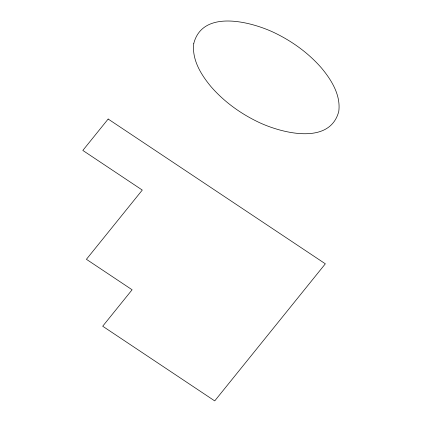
<?xml version="1.0" encoding="UTF-8"?>
<svg xmlns="http://www.w3.org/2000/svg" width="422" height="422" viewBox="0 0 422 422"><rect width="100%" height="100%" fill="white"/><g stroke="black" fill="none" stroke-linecap="round" stroke-linejoin="round"><path stroke-width="0.63" d="M193.798 43.35C191.672 59.618 201.062 74.683 211.026 86.684C224.135 101.776 240.677 113.682 258.681 122.253C281.316 132.983 329.798 145.764 338.776 111.403C340.902 95.135 331.518 80.069 321.548 68.069C308.44 52.982 291.897 41.071 273.894 32.499C251.259 21.77 202.776 8.989 193.798 43.35M108.159 119.036L82.823 150.432L142.288 190.069L86.415 259.308L132.107 289.772L102.694 326.217L214.724 400.9L325.346 263.813L108.159 119.036"/></g></svg>
